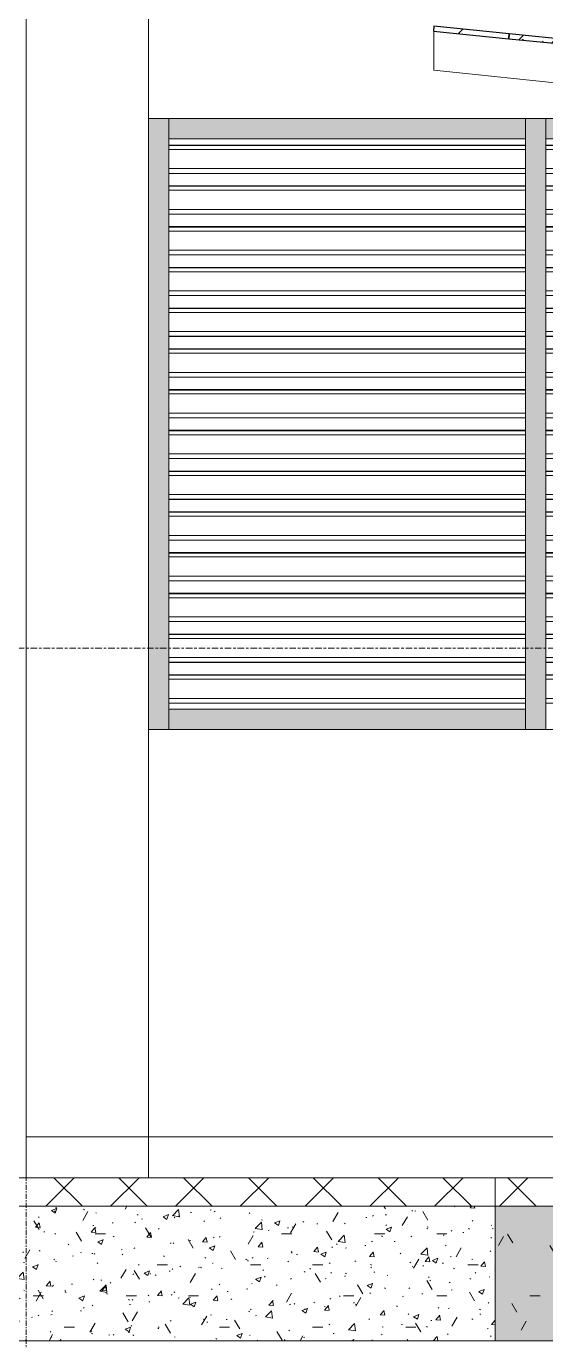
# Model space of a CAD drawing. Header units: millimetres. Extents: x 68650 to 268645, y -2410 to 17645.
# Drawn here: x 192424 to 193699, y 500 to 3726 of the extents above; entities that cross this region are included whole.
import ezdxf

# ---------------------------------------------------------------- set-up
doc = ezdxf.new("R2010")
doc.units = ezdxf.units.MM
doc.linetypes.add('Centre', pattern=[31.75, 6.35, -4.7625, 15.875, -4.7625])
doc.linetypes.add('Grid Line', pattern=[22.225, 12.7, -3.175, 3.175, -3.175])
for name, color, linetype, lineweight in [('A-FLOR', 192, 'Continuous', 18), ('A-FLOR-FNSH-1', 7, 'Continuous', 18), ('A-FLOR-LEVL-2', 51, 'Centre', 9), ('A-FLOR-MCUT', 51, 'Continuous', 18), ('A-FLOR-PATT-1', 8, 'Continuous', 18), ('A-GLAZ-CURT', 52, 'Continuous', 18), ('A-GLAZ-CURT-1', 8, 'Continuous', 18), ('A-GLAZ-CURT-2', 52, 'Continuous', 25), ('A-GLAZ-CWMG', 51, 'Continuous', 18), ('A-GLAZ-CWMG-3', 254, 'Continuous', 18), ('A-WALL', 113, 'Continuous', 18), ('S-COLS', 52, 'Continuous', 18), ('S-GRID-1', 1, 'Grid Line', 9)]:
    doc.layers.add(name, color=color, linetype=linetype, lineweight=lineweight)
pattern_1 = [(0, (214234.086, 0), (304.8, 76.2), [25.146, -203.454, 25.146, -203.454, -1219.2]), (0, (214234.086, 0), (304.8, 76.2), [-457.2, 25.146, -432.054, 25.146, -203.454, -533.4]), (0, (214234.086, 0), (304.8, 76.2), [-1143, 25.146, -127.254, 25.146, -355.854]), (120, (214348.386, 38.1), (-218.39114, 225.86454), [25.146, -203.454, 25.146, -203.454, -1219.2]), (120, (214348.386, 38.1), (-218.39114, 225.86454), [-457.2, 25.146, -432.054, 25.146, -203.454, -533.4]), (120, (214348.386, 38.1), (-218.39114, 225.86454), [-1143, 25.146, -127.254, 25.146, -355.854]), (240, (214386.486, 190.5), (-86.40886, -302.06454), [25.146, -203.454, 25.146, -203.454, -1219.2]), (240, (214386.486, 190.5), (-86.40886, -302.06454), [-457.2, 25.146, -432.054, 25.146, -203.454, -533.4]), (240, (214386.486, 190.5), (-86.40886, -302.06454), [-1143, 25.146, -127.254, 25.146, -355.854])]
pattern_2 = [(50, (214234.09, 0), (136.6383, -11.95415), [14.287, -157.162]), (355, (214234.09, 0), (-26.4318, 143.29295), [11.43, -125.73]), (100.451, (214245.47, -1), (110.2073, 131.33785), [12.143, -133.568]), (46.184, (214234.09, 38.1), (203.3093, -31.5316), [21.431, -235.744]), (96.636, (214251.03, 35.47), (178.052, 185.5712), [18.214, -200.351]), (351.184, (214234.09, 38.1), (178.0542, 185.5685), [17.145, -188.595]), (21, (214253.14, 28.57), (113.71107, -76.6989), [14.287, -157.162]), (326, (214253.14, 28.57), (46.35205, 138.1412), [11.43, -125.73]), (71.451, (214262.61, 22.18), (160.06335, 61.4411), [12.143, -133.568]), (37.5, (214234.086, 0), (2.31655, 63.41591), [2.515, -121.691, 2.515, -125.12, -126.206]), (37.5, (214234.086, 0), (2.31655, 63.41591), [-251.841, 2.515, -123.692]), (7.5, (214234.086, 0), (50.11464, 75.13506), [2.515, -70.256, 2.515, -118.834, -48.101]), (7.5, (214234.086, 0), (50.11464, 75.13506), [-194.12, 2.515, -45.587]), (327.5, (214191.605, 0), (101.69342, -4.29674), [2.515, -45.11, 2.515, -146.075, -197.168]), (327.5, (214191.605, 0), (101.69342, -4.29674), [-196.215, 2.515, -194.653]), (317.5, (214172.555, 0), (111.0972, 19.06992), [2.515, -59.398, 2.515, -96.164, -140.018]), (317.5, (214172.555, 0), (111.0972, 19.06992), [-160.592, 2.515, -137.503])]
pattern_3 = [(45, (214234.09, 0), (-79.5495, 79.5495), []), (135, (214234.09, 0), (-79.5495, -79.5495), [])]

# ---------------------------------------------------------------- blocks, each defined once
blk = doc.blocks.new('Rectangular Mullion - 50 x 100mm-2333346-TKCS_NHÀ MÁY PHÁT ĐIỆN - MẶT ĐỨNG 4')
at = {"layer": 'A-GLAZ-CWMG-3'}
blk.add_hatch(color=256, dxfattribs=at).paths.add_polyline_path([(-13216.4, 3450), (-13163.2, 3450), (-13163.2, 3500), (-14038.2, 3500), (-14038.2, 3450), (-13388.2, 3450)])
at = {"layer": 'A-GLAZ-CWMG'}
for p, q in [((-14038.2, 3450), (-14038.2, 3500)), ((-13163.2, 3500), (-14038.2, 3500)), ((-13163.2, 3500), (-13163.2, 3450)), ((-13163.2, 3450), (-14038.2, 3450))]:
    blk.add_line(p, q, dxfattribs=at)
blk = doc.blocks.new('Rectangular Mullion - 50 x 100mm-2333207-TKCS_NHÀ MÁY PHÁT ĐIỆN - MẶT ĐỨNG 4')
at = {"layer": 'A-GLAZ-CWMG-3'}
blk.add_hatch(color=256, dxfattribs=at).paths.add_polyline_path([(-14088.2, 2000), (-14038.2, 2000), (-14038.2, 2100), (-14088.2, 2100)])
at = {"layer": 'A-GLAZ-CWMG'}
for p, q in [((-14088.2, 2100), (-14088.2, 2000)), ((-14038.2, 2100), (-14038.2, 2000)), ((-14038.2, 2000), (-14088.2, 2000))]:
    blk.add_line(p, q, dxfattribs=at)
blk = doc.blocks.new('Rectangular Mullion - 50 x 100mm-2333208-TKCS_NHÀ MÁY PHÁT ĐIỆN - MẶT ĐỨNG 4')
at = {"layer": 'A-GLAZ-CWMG-3'}
blk.add_hatch(color=256, dxfattribs=at).paths.add_polyline_path([(-14088.2, 2100), (-14038.2, 2100), (-14038.2, 2200), (-14088.2, 2200)])
at = {"layer": 'A-GLAZ-CWMG'}
for p, q in [((-14088.2, 2200), (-14088.2, 2100)), ((-14038.2, 2200), (-14038.2, 2100))]:
    blk.add_line(p, q, dxfattribs=at)
blk = doc.blocks.new('Rectangular Mullion - MULLION LA SACH-2333351-TKCS_NHÀ MÁY PHÁT ĐIỆN - MẶT ĐỨNG 4')
at = {"layer": 'A-GLAZ-CWMG'}
for p, q in [((-9163.2, 2134.3), (-10063.2, 2134.3)), ((-9163.2, 2133.3), (-10063.2, 2133.3)), ((-9163.2, 2133.2), (-10063.2, 2133.2)), ((-9163.2, 2123.5), (-10063.2, 2123.5)), ((-9163.2, 2076.5), (-10063.2, 2076.5)), ((-9163.2, 2065), (-10063.2, 2065)), ((-9163.2, 2064.8), (-10063.2, 2064.8))]:
    blk.add_line(p, q, dxfattribs=at)
blk = doc.blocks.new('Rectangular Mullion - 50 x 100mm-2333209-TKCS_NHÀ MÁY PHÁT ĐIỆN - MẶT ĐỨNG 4')
at = {"layer": 'A-GLAZ-CWMG-3'}
blk.add_hatch(color=256, dxfattribs=at).paths.add_polyline_path([(-14038.2, 3400), (-14038.2, 3500), (-14088.2, 3500), (-14088.2, 3400)])
at = {"layer": 'A-GLAZ-CWMG'}
for p, q in [((-14088.2, 3500), (-14038.2, 3500)), ((-14088.2, 3500), (-14088.2, 3400)), ((-14038.2, 3500), (-14038.2, 3400))]:
    blk.add_line(p, q, dxfattribs=at)
blk = doc.blocks.new('Rectangular Mullion - 50 x 100mm-V72-TKCS_NHÀ MÁY PHÁT ĐIỆN - MẶT ĐỨNG 4')
at = {"layer": 'A-GLAZ-CWMG-3'}
blk.add_hatch(color=256, dxfattribs=at).paths.add_polyline_path([(-13113.2, 3450), (-12213.2, 3450), (-12213.2, 3497.4), (-12238.5, 3500), (-13113.2, 3500)])
at = {"layer": 'A-GLAZ-CWMG'}
for p, q in [((-13113.2, 3450), (-13113.2, 3500)), ((-12238.5, 3500), (-13113.2, 3500)), ((-12213.2, 3497.4), (-12213.2, 3450)), ((-12213.2, 3450), (-13113.2, 3450))]:
    blk.add_line(p, q, dxfattribs=at)
blk = doc.blocks.new('Rectangular Mullion - 50 x 100mm-V43-TKCS_NHÀ MÁY PHÁT ĐIỆN - MẶT ĐỨNG 4')
at = {"layer": 'A-GLAZ-CWMG-3'}
blk.add_hatch(color=256, dxfattribs=at).paths.add_polyline_path([(-10183.9, 2000), (-10113.2, 2000), (-10113.2, 2050), (-10988.2, 2050), (-10988.2, 2000), (-10459.6, 2000)])
at = {"layer": 'A-GLAZ-CWMG'}
for p, q in [((-10988.2, 2000), (-10988.2, 2050)), ((-10988.2, 2050), (-10113.2, 2050)), ((-10113.2, 2050), (-10113.2, 2000)), ((-10988.2, 2000), (-10113.2, 2000))]:
    blk.add_line(p, q, dxfattribs=at)
blk = doc.blocks.new('Rectangular Mullion - MULLION LA SACH-V44-TKCS_NHÀ MÁY PHÁT ĐIỆN - MẶT ĐỨNG 4')
at = {"layer": 'A-GLAZ-CWMG'}
for p, q in [((-10113.2, 2134.3), (-10988.2, 2134.3)), ((-10113.2, 2133.3), (-10988.2, 2133.3)), ((-10113.2, 2133.2), (-10988.2, 2133.2)), ((-10113.2, 2123.5), (-10988.2, 2123.5)), ((-10113.2, 2076.5), (-10988.2, 2076.5)), ((-10113.2, 2065), (-10988.2, 2065)), ((-10113.2, 2064.8), (-10988.2, 2064.8))]:
    blk.add_line(p, q, dxfattribs=at)
blk = doc.blocks.new('Rectangular Mullion - 50 x 100mm-2333204-TKCS_NHÀ MÁY PHÁT ĐIỆN - MẶT ĐỨNG 4')
at = {"layer": 'A-GLAZ-CWMG-3'}
blk.add_hatch(color=256, dxfattribs=at).paths.add_polyline_path([(-9113.2, 2000), (-9113.2, 2100), (-9163.2, 2100), (-9163.2, 2000)])
at = {"layer": 'A-GLAZ-CWMG'}
for p, q in [((-9163.2, 2100), (-9163.2, 2000)), ((-9113.2, 2100), (-9113.2, 2000)), ((-9113.2, 2000), (-9163.2, 2000))]:
    blk.add_line(p, q, dxfattribs=at)
blk = doc.blocks.new('Rectangular Mullion - 50 x 100mm-2333205-TKCS_NHÀ MÁY PHÁT ĐIỆN - MẶT ĐỨNG 4')
at = {"layer": 'A-GLAZ-CWMG-3'}
blk.add_hatch(color=256, dxfattribs=at).paths.add_polyline_path([(-9113.2, 2100), (-9113.2, 2200), (-9163.2, 2200), (-9163.2, 2100)])
at = {"layer": 'A-GLAZ-CWMG'}
for p, q in [((-9163.2, 2200), (-9163.2, 2100)), ((-9113.2, 2200), (-9113.2, 2100))]:
    blk.add_line(p, q, dxfattribs=at)
blk = doc.blocks.new('Rectangular Mullion - 50 x 100mm-2333206-TKCS_NHÀ MÁY PHÁT ĐIỆN - MẶT ĐỨNG 4')
at = {"layer": 'A-GLAZ-CWMG-3'}
blk.add_hatch(color=256, dxfattribs=at).paths.add_polyline_path([(-9113.2, 3400), (-9113.2, 3500), (-9163.2, 3500), (-9163.2, 3400)])
at = {"layer": 'A-GLAZ-CWMG'}
for p, q in [((-9163.2, 3500), (-9113.2, 3500)), ((-9163.2, 3500), (-9163.2, 3400)), ((-9113.2, 3500), (-9113.2, 3400))]:
    blk.add_line(p, q, dxfattribs=at)
blk = doc.blocks.new('TRỤ ĐỂ XE ĐẦU HỒI - TRỤ ĐỂ XE ĐẦU HỒI-2550560-TKCS_NHÀ MÁY PHÁT ĐIỆN - MẶT ĐỨNG 4')
at = {"layer": 'S-COLS'}
for p in [(-13388.2, 3713.9), (-10262.6, 3297.4)]:
    blk.add_line(p, (-13388.2, 3617.9), dxfattribs=at)
blk = doc.blocks.new('System Panel - Glazed-V75-TKCS_NHÀ MÁY PHÁT ĐIỆN - MẶT ĐỨNG 4')
at = {"layer": 'A-GLAZ-CURT-1'}
h = blk.add_hatch(dxfattribs=at)
h.set_pattern_fill('FP_63', color=256, style=0, pattern_type=2)
h.set_pattern_definition([(45, (7421.61, 0), (-126.285, 126.285), []), (45, (7421.61, 89.3), (-126.285, 126.285), []), (50, (7421.61, 0), (204.9571, -17.9309), [21.431, -235.744]), (355, (7421.61, 0), (-39.6478, 214.9384), [17.145, -188.595]), (100.451, (7438.7, -1.5), (165.3105, 197.0067), [18.214, -200.351]), (46.184, (7421.61, 57.15), (304.964, -47.2988), [32.147, -353.616]), (96.636, (7447.03, 53.2), (267.078, 278.3558), [27.321, -300.527]), (351.184, (7421.6, 57.15), (267.0803, 278.3534), [25.717, -282.892]), (21, (7450.19, 42.86), (170.5664, -115.0479), [21.431, -235.744]), (326, (7450.19, 42.86), (69.5275, 207.211), [17.145, -188.595]), (71.451, (7464.4, 33.27), (240.0946, 92.1618), [18.214, -200.351]), (37.5, (7421.614, 0), (3.4749, 95.12457), [3.772, -182.537, 3.772, -187.681, -189.309]), (37.5, (7421.614, 0), (3.4749, 95.12457), [-377.761, 3.772, -185.537]), (7.5, (7421.61, 0), (75.1724, 112.70316), [3.772, -105.385, 3.772, -178.251, -72.152]), (7.5, (7421.61, 0), (75.1724, 112.70316), [-291.179, 3.772, -68.38]), (327.5, (7357.89, 0), (152.54013, -6.4451), [3.772, -67.666, 3.772, -219.113, -295.751]), (327.5, (7357.89, 0), (152.54013, -6.4451), [-294.322, 3.772, -291.979]), (317.5, (7329.32, 0), (166.6458, 28.6049), [3.772, -89.097, 3.772, -144.247, -210.026]), (317.5, (7329.32, 0), (166.6458, 28.6049), [-240.887, 3.772, -206.254])])
h.paths.add_polyline_path([(-12208.8, 3596), (-12207.6, 3607.9), (-13202.6, 3707.4), (-13203.8, 3695.5), (-12665.1, 3641.6)])
at = {"layer": 'A-GLAZ-CURT-2'}
for p, q in [((-13202.6, 3707.4), (-13203.8, 3695.5)), ((-13203.8, 3695.5), (-12208.8, 3596)), ((-12207.6, 3607.9), (-13202.6, 3707.4)), ((-12208.8, 3596), (-12207.6, 3607.9))]:
    blk.add_line(p, q, dxfattribs=at)
blk = doc.blocks.new('System Panel - Glazed-2550691-TKCS_NHÀ MÁY PHÁT ĐIỆN - MẶT ĐỨNG 4')
at = {"layer": 'A-GLAZ-CURT-1'}
h = blk.add_hatch(dxfattribs=at)
h.set_pattern_fill('FP_66', color=256, style=0, pattern_type=2)
h.set_pattern_definition([(45, (7421.61, 0), (-126.285, 126.285), []), (45, (7421.61, 89.3), (-126.285, 126.285), []), (50, (7421.61, 0), (204.9571, -17.9309), [21.431, -235.744]), (355, (7421.61, 0), (-39.6478, 214.9384), [17.145, -188.595]), (100.451, (7438.7, -1.5), (165.3105, 197.0067), [18.214, -200.351]), (46.184, (7421.61, 57.15), (304.964, -47.2988), [32.147, -353.616]), (96.636, (7447.03, 53.2), (267.078, 278.3558), [27.321, -300.527]), (351.184, (7421.6, 57.15), (267.0803, 278.3534), [25.718, -282.893]), (21, (7450.19, 42.86), (170.5664, -115.0479), [21.431, -235.744]), (326, (7450.19, 42.86), (69.5275, 207.211), [17.145, -188.595]), (71.451, (7464.4, 33.27), (240.0946, 92.1618), [18.214, -200.351]), (37.5, (7421.614, 0), (3.4749, 95.12457), [3.772, -182.537, 3.772, -187.681, -189.309]), (37.5, (7421.614, 0), (3.4749, 95.12457), [-377.762, 3.772, -185.537]), (7.5, (7421.61, 0), (75.1724, 112.70316), [3.772, -105.385, 3.772, -178.251, -72.152]), (7.5, (7421.61, 0), (75.1724, 112.70316), [-291.179, 3.772, -68.38]), (327.5, (7357.89, 0), (152.54013, -6.4451), [3.772, -67.666, 3.772, -219.113, -295.751]), (327.5, (7357.89, 0), (152.54013, -6.4451), [-294.323, 3.772, -291.979]), (317.5, (7329.32, 0), (166.6458, 28.6049), [3.772, -89.097, 3.772, -144.247, -210.026]), (317.5, (7329.32, 0), (166.6458, 28.6049), [-240.887, 3.772, -206.254])])
h.paths.add_polyline_path([(-13203.8, 3695.5), (-13202.6, 3707.4), (-13387.6, 3725.9), (-13388.8, 3714), (-13216.4, 3696.7)])
at = {"layer": 'A-GLAZ-CURT-2'}
for p, q in [((-13387.6, 3725.9), (-13388.8, 3714)), ((-13388.8, 3714), (-13203.8, 3695.5)), ((-13202.6, 3707.4), (-13387.6, 3725.9)), ((-13203.8, 3695.5), (-13202.6, 3707.4))]:
    blk.add_line(p, q, dxfattribs=at)

msp = doc.modelspace()

# ---------------------------------------------------------------- hatches: boundary and pattern name
at = {"layer": 'A-FLOR-PATT-1'}
h = msp.add_hatch(dxfattribs=at)
h.set_pattern_fill('FP_58', color=256, style=0, pattern_type=2)
h.set_pattern_definition(pattern_3)
h.paths.add_polyline_path([(193044.6, 830), (193575.5, 830), (193575.5, 900), (190884.2, 900), (190884.2, 830)])
h = msp.add_hatch(dxfattribs=at)
h.set_pattern_fill('FP_58', color=256, style=0, pattern_type=2)
h.set_pattern_definition(pattern_3)
h.paths.add_polyline_path([(193575.5, 830), (198924.2, 830), (198924.2, 900), (193575.5, 900)])
h = msp.add_hatch(dxfattribs=at)
h.set_pattern_fill('FP_56', color=256, style=0, pattern_type=2)
h.set_pattern_definition(pattern_1)
h.paths.add_polyline_path([(193044.6, 500), (193575.5, 500), (193575.5, 830), (190884.2, 830), (190884.2, 500)])
h = msp.add_hatch(dxfattribs=at)
h.set_pattern_fill('FP_57', color=256, style=0, pattern_type=2)
h.set_pattern_definition(pattern_2)
h.paths.add_polyline_path([(193044.6, 500), (193575.5, 500), (193575.5, 830), (190884.2, 830), (190884.2, 500)])
h = msp.add_hatch(dxfattribs=at)
h.set_pattern_fill('FP_56', color=256, style=0, pattern_type=2)
h.set_pattern_definition(pattern_1)
h.paths.add_polyline_path([(197455.7, 500), (198924.2, 500), (198924.2, 830), (193575.5, 830), (193575.5, 500), (195250.2, 500)])
h = msp.add_hatch(dxfattribs=at)
h.set_pattern_fill('FP_57', color=256, style=0, pattern_type=2)
h.set_pattern_definition(pattern_2)
h.paths.add_polyline_path([(197455.7, 500), (198924.2, 500), (198924.2, 830), (193575.5, 830), (193575.5, 500), (195250.2, 500)])

# ---------------------------------------------------------------- linework, layer by layer
at = {"layer": 'A-FLOR'}
for p, q in [((192424.2, 1000), (198424.2, 1000)), ((192424.2, 900), (192424.2, 1000))]:
    msp.add_line(p, q, dxfattribs=at)
at = {"layer": 'A-FLOR-FNSH-1'}
for p, q in [((198924.2, 900), (190884.2, 900)), ((193575.5, 500), (193575.5, 900)), ((190884.2, 500), (198924.2, 500))]:
    msp.add_line(p, q, dxfattribs=at)
at = {"layer": 'A-FLOR-LEVL-2'}
msp.add_line((189979.1, 2200), (200783.7, 2200), dxfattribs=at)
at = {"layer": 'A-FLOR-MCUT'}
msp.add_line((198924.2, 830), (190884.2, 830), dxfattribs=at)
at = {"layer": 'A-WALL'}
for p, q in [((192724.2, 4700), (192724.2, 3500)), ((192724.2, 3500), (194574, 3500)), ((195574.2, 2000), (192724.2, 2000)), ((192724.2, 2000), (192724.2, 900))]:
    msp.add_line(p, q, dxfattribs=at)
at = {"layer": 'S-COLS'}
for p, q in [((192424.2, 900), (192424.2, 4700)), ((192724.2, 4700), (192724.2, 900))]:
    msp.add_line(p, q, dxfattribs=at)
at = {"layer": 'S-GRID-1'}
msp.add_line((192424.2, 359), (192424.2, 5456.3), dxfattribs=at)

# ---------------------------------------------------------------- block references
at = {"layer": 'A-GLAZ-CURT'}
for name in ['System Panel - Glazed-2550691-TKCS_NHÀ MÁY PHÁT ĐIỆN - MẶT ĐỨNG 4', 'System Panel - Glazed-V75-TKCS_NHÀ MÁY PHÁT ĐIỆN - MẶT ĐỨNG 4']:
    msp.add_blockref(name, (206812.5, 0), dxfattribs=at)
at = {"layer": 'A-GLAZ-CWMG'}
for name, p in [('Rectangular Mullion - 50 x 100mm-2333209-TKCS_NHÀ MÁY PHÁT ĐIỆN - MẶT ĐỨNG 4', (206812.5, 0)), ('Rectangular Mullion - 50 x 100mm-2333346-TKCS_NHÀ MÁY PHÁT ĐIỆN - MẶT ĐỨNG 4', (206812.5, 0)), ('Rectangular Mullion - 50 x 100mm-2333206-TKCS_NHÀ MÁY PHÁT ĐIỆN - MẶT ĐỨNG 4', (202812.5, 0)), ('Rectangular Mullion - 50 x 100mm-V72-TKCS_NHÀ MÁY PHÁT ĐIỆN - MẶT ĐỨNG 4', (206812.5, 0)), ('Rectangular Mullion - MULLION LA SACH-V44-TKCS_NHÀ MÁY PHÁT ĐIỆN - MẶT ĐỨNG 4', (203762.5, 1300)), ('Rectangular Mullion - MULLION LA SACH-2333351-TKCS_NHÀ MÁY PHÁT ĐIỆN - MẶT ĐỨNG 4', (203762.5, 1300)), ('Rectangular Mullion - 50 x 100mm-2333208-TKCS_NHÀ MÁY PHÁT ĐIỆN - MẶT ĐỨNG 4', (206812.5, 1200)), ('Rectangular Mullion - 50 x 100mm-2333205-TKCS_NHÀ MÁY PHÁT ĐIỆN - MẶT ĐỨNG 4', (202812.5, 1200)), ('Rectangular Mullion - MULLION LA SACH-V44-TKCS_NHÀ MÁY PHÁT ĐIỆN - MẶT ĐỨNG 4', (203762.5, 1200)), ('Rectangular Mullion - MULLION LA SACH-2333351-TKCS_NHÀ MÁY PHÁT ĐIỆN - MẶT ĐỨNG 4', (203762.5, 1200)), ('Rectangular Mullion - 50 x 100mm-2333208-TKCS_NHÀ MÁY PHÁT ĐIỆN - MẶT ĐỨNG 4', (206812.5, 1100)), ('Rectangular Mullion - 50 x 100mm-2333205-TKCS_NHÀ MÁY PHÁT ĐIỆN - MẶT ĐỨNG 4', (202812.5, 1100)), ('Rectangular Mullion - MULLION LA SACH-V44-TKCS_NHÀ MÁY PHÁT ĐIỆN - MẶT ĐỨNG 4', (203762.5, 1100)), ('Rectangular Mullion - MULLION LA SACH-2333351-TKCS_NHÀ MÁY PHÁT ĐIỆN - MẶT ĐỨNG 4', (203762.5, 1100)), ('Rectangular Mullion - 50 x 100mm-2333208-TKCS_NHÀ MÁY PHÁT ĐIỆN - MẶT ĐỨNG 4', (206812.5, 1000)), ('Rectangular Mullion - 50 x 100mm-2333205-TKCS_NHÀ MÁY PHÁT ĐIỆN - MẶT ĐỨNG 4', (202812.5, 1000)), ('Rectangular Mullion - MULLION LA SACH-V44-TKCS_NHÀ MÁY PHÁT ĐIỆN - MẶT ĐỨNG 4', (203762.5, 1000)), ('Rectangular Mullion - MULLION LA SACH-2333351-TKCS_NHÀ MÁY PHÁT ĐIỆN - MẶT ĐỨNG 4', (203762.5, 1000)), ('Rectangular Mullion - 50 x 100mm-2333208-TKCS_NHÀ MÁY PHÁT ĐIỆN - MẶT ĐỨNG 4', (206812.5, 900)), ('Rectangular Mullion - 50 x 100mm-2333205-TKCS_NHÀ MÁY PHÁT ĐIỆN - MẶT ĐỨNG 4', (202812.5, 900)), ('Rectangular Mullion - MULLION LA SACH-V44-TKCS_NHÀ MÁY PHÁT ĐIỆN - MẶT ĐỨNG 4', (203762.5, 900)), ('Rectangular Mullion - MULLION LA SACH-2333351-TKCS_NHÀ MÁY PHÁT ĐIỆN - MẶT ĐỨNG 4', (203762.5, 900)), ('Rectangular Mullion - 50 x 100mm-2333208-TKCS_NHÀ MÁY PHÁT ĐIỆN - MẶT ĐỨNG 4', (206812.5, 800)), ('Rectangular Mullion - 50 x 100mm-2333205-TKCS_NHÀ MÁY PHÁT ĐIỆN - MẶT ĐỨNG 4', (202812.5, 800)), ('Rectangular Mullion - MULLION LA SACH-V44-TKCS_NHÀ MÁY PHÁT ĐIỆN - MẶT ĐỨNG 4', (203762.5, 800)), ('Rectangular Mullion - MULLION LA SACH-2333351-TKCS_NHÀ MÁY PHÁT ĐIỆN - MẶT ĐỨNG 4', (203762.5, 800)), ('Rectangular Mullion - 50 x 100mm-2333208-TKCS_NHÀ MÁY PHÁT ĐIỆN - MẶT ĐỨNG 4', (206812.5, 700)), ('Rectangular Mullion - 50 x 100mm-2333205-TKCS_NHÀ MÁY PHÁT ĐIỆN - MẶT ĐỨNG 4', (202812.5, 700)), ('Rectangular Mullion - MULLION LA SACH-V44-TKCS_NHÀ MÁY PHÁT ĐIỆN - MẶT ĐỨNG 4', (203762.5, 700)), ('Rectangular Mullion - MULLION LA SACH-2333351-TKCS_NHÀ MÁY PHÁT ĐIỆN - MẶT ĐỨNG 4', (203762.5, 700)), ('Rectangular Mullion - 50 x 100mm-2333208-TKCS_NHÀ MÁY PHÁT ĐIỆN - MẶT ĐỨNG 4', (206812.5, 600)), ('Rectangular Mullion - 50 x 100mm-2333205-TKCS_NHÀ MÁY PHÁT ĐIỆN - MẶT ĐỨNG 4', (202812.5, 600)), ('Rectangular Mullion - MULLION LA SACH-V44-TKCS_NHÀ MÁY PHÁT ĐIỆN - MẶT ĐỨNG 4', (203762.5, 600)), ('Rectangular Mullion - MULLION LA SACH-2333351-TKCS_NHÀ MÁY PHÁT ĐIỆN - MẶT ĐỨNG 4', (203762.5, 600)), ('Rectangular Mullion - 50 x 100mm-2333208-TKCS_NHÀ MÁY PHÁT ĐIỆN - MẶT ĐỨNG 4', (206812.5, 500)), ('Rectangular Mullion - 50 x 100mm-2333205-TKCS_NHÀ MÁY PHÁT ĐIỆN - MẶT ĐỨNG 4', (202812.5, 500)), ('Rectangular Mullion - MULLION LA SACH-V44-TKCS_NHÀ MÁY PHÁT ĐIỆN - MẶT ĐỨNG 4', (203762.5, 500)), ('Rectangular Mullion - MULLION LA SACH-2333351-TKCS_NHÀ MÁY PHÁT ĐIỆN - MẶT ĐỨNG 4', (203762.5, 500)), ('Rectangular Mullion - 50 x 100mm-2333208-TKCS_NHÀ MÁY PHÁT ĐIỆN - MẶT ĐỨNG 4', (206812.5, 400)), ('Rectangular Mullion - 50 x 100mm-2333205-TKCS_NHÀ MÁY PHÁT ĐIỆN - MẶT ĐỨNG 4', (202812.5, 400)), ('Rectangular Mullion - MULLION LA SACH-V44-TKCS_NHÀ MÁY PHÁT ĐIỆN - MẶT ĐỨNG 4', (203762.5, 400)), ('Rectangular Mullion - MULLION LA SACH-2333351-TKCS_NHÀ MÁY PHÁT ĐIỆN - MẶT ĐỨNG 4', (203762.5, 400)), ('Rectangular Mullion - 50 x 100mm-2333208-TKCS_NHÀ MÁY PHÁT ĐIỆN - MẶT ĐỨNG 4', (206812.5, 300)), ('Rectangular Mullion - 50 x 100mm-2333205-TKCS_NHÀ MÁY PHÁT ĐIỆN - MẶT ĐỨNG 4', (202812.5, 300)), ('Rectangular Mullion - MULLION LA SACH-V44-TKCS_NHÀ MÁY PHÁT ĐIỆN - MẶT ĐỨNG 4', (203762.5, 300)), ('Rectangular Mullion - MULLION LA SACH-2333351-TKCS_NHÀ MÁY PHÁT ĐIỆN - MẶT ĐỨNG 4', (203762.5, 300)), ('Rectangular Mullion - 50 x 100mm-2333208-TKCS_NHÀ MÁY PHÁT ĐIỆN - MẶT ĐỨNG 4', (206812.5, 200)), ('Rectangular Mullion - 50 x 100mm-2333205-TKCS_NHÀ MÁY PHÁT ĐIỆN - MẶT ĐỨNG 4', (202812.5, 200)), ('Rectangular Mullion - MULLION LA SACH-V44-TKCS_NHÀ MÁY PHÁT ĐIỆN - MẶT ĐỨNG 4', (203762.5, 200)), ('Rectangular Mullion - MULLION LA SACH-2333351-TKCS_NHÀ MÁY PHÁT ĐIỆN - MẶT ĐỨNG 4', (203762.5, 200)), ('Rectangular Mullion - 50 x 100mm-2333208-TKCS_NHÀ MÁY PHÁT ĐIỆN - MẶT ĐỨNG 4', (206812.5, 100)), ('Rectangular Mullion - 50 x 100mm-2333205-TKCS_NHÀ MÁY PHÁT ĐIỆN - MẶT ĐỨNG 4', (202812.5, 100)), ('Rectangular Mullion - MULLION LA SACH-V44-TKCS_NHÀ MÁY PHÁT ĐIỆN - MẶT ĐỨNG 4', (203762.5, 100)), ('Rectangular Mullion - MULLION LA SACH-2333351-TKCS_NHÀ MÁY PHÁT ĐIỆN - MẶT ĐỨNG 4', (203762.5, 100)), ('Rectangular Mullion - 50 x 100mm-2333208-TKCS_NHÀ MÁY PHÁT ĐIỆN - MẶT ĐỨNG 4', (206812.5, 0)), ('Rectangular Mullion - 50 x 100mm-2333205-TKCS_NHÀ MÁY PHÁT ĐIỆN - MẶT ĐỨNG 4', (202812.5, 0)), ('Rectangular Mullion - MULLION LA SACH-V44-TKCS_NHÀ MÁY PHÁT ĐIỆN - MẶT ĐỨNG 4', (203762.5, 0)), ('Rectangular Mullion - MULLION LA SACH-2333351-TKCS_NHÀ MÁY PHÁT ĐIỆN - MẶT ĐỨNG 4', (203762.5, 0)), ('Rectangular Mullion - 50 x 100mm-2333207-TKCS_NHÀ MÁY PHÁT ĐIỆN - MẶT ĐỨNG 4', (206812.5, 0)), ('Rectangular Mullion - 50 x 100mm-2333204-TKCS_NHÀ MÁY PHÁT ĐIỆN - MẶT ĐỨNG 4', (202812.5, 0)), ('Rectangular Mullion - 50 x 100mm-V43-TKCS_NHÀ MÁY PHÁT ĐIỆN - MẶT ĐỨNG 4', (203762.5, 0))]:
    msp.add_blockref(name, p, dxfattribs=at)
at = {"layer": 'S-COLS'}
msp.add_blockref('TRỤ ĐỂ XE ĐẦU HỒI - TRỤ ĐỂ XE ĐẦU HỒI-2550560-TKCS_NHÀ MÁY PHÁT ĐIỆN - MẶT ĐỨNG 4', (206812.5, 0), dxfattribs=at)

doc.saveas('drawing.dxf')
